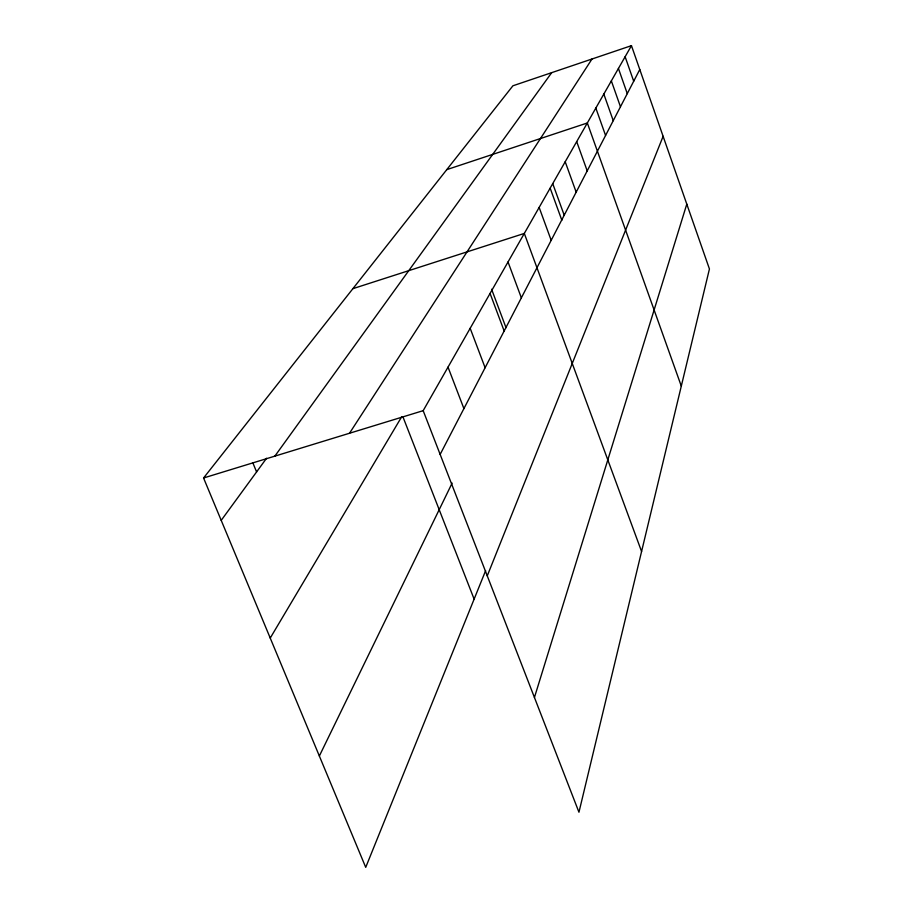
<?xml version="1.0" encoding="UTF-8"?>
<svg xmlns="http://www.w3.org/2000/svg" width="913" height="913" viewBox="0 0 913 913"><rect width="100%" height="100%" fill="white"/><g stroke="black" fill="none" stroke-linecap="round" stroke-linejoin="round"><path stroke-width="1.37" d="M534.436 697.475L686.793 204.124M487.257 575.875L663.123 136.311M485.625 570.671L365.725 867.35L203.565 477.99L512.912 85.788L631.454 45.65L709.435 268.97L578.956 812.228L423.176 410.667L631.454 45.65M319.356 755.998L452.118 483.114M440.146 454.412L639.785 69.502M270.237 638.061L401.709 416.739M349.519 433.241L592.001 59.003M274.859 456.123L551.703 72.652M221.208 520.364L266.585 458.235M446.777 169.635L587.333 122.981L681.303 386.119M352.875 288.668L524.313 233.431L641.577 551.486M203.565 477.99L423.176 410.667M252.855 462.834L256.587 471.918M402.941 416.853L474.121 599.122M448.021 367.129L463.907 408.602M470.172 328.292L485.111 367.722M491.593 289.227L506.019 327.699M490.064 293.438L504.159 330.997M508.027 261.974L521.357 297.843M539.149 207.422L551.19 240.313M552.73 183.616L564.211 215.206M550.208 188.261L561.849 220.261M565.204 161.761L576.171 192.141M576.696 141.618L587.207 170.879M603.824 94.073L613.251 120.664M595.835 108.076L605.57 135.455M611.345 80.892L620.463 106.753M625.131 56.743L633.702 81.223M618.432 68.475L627.277 93.617"/></g></svg>
